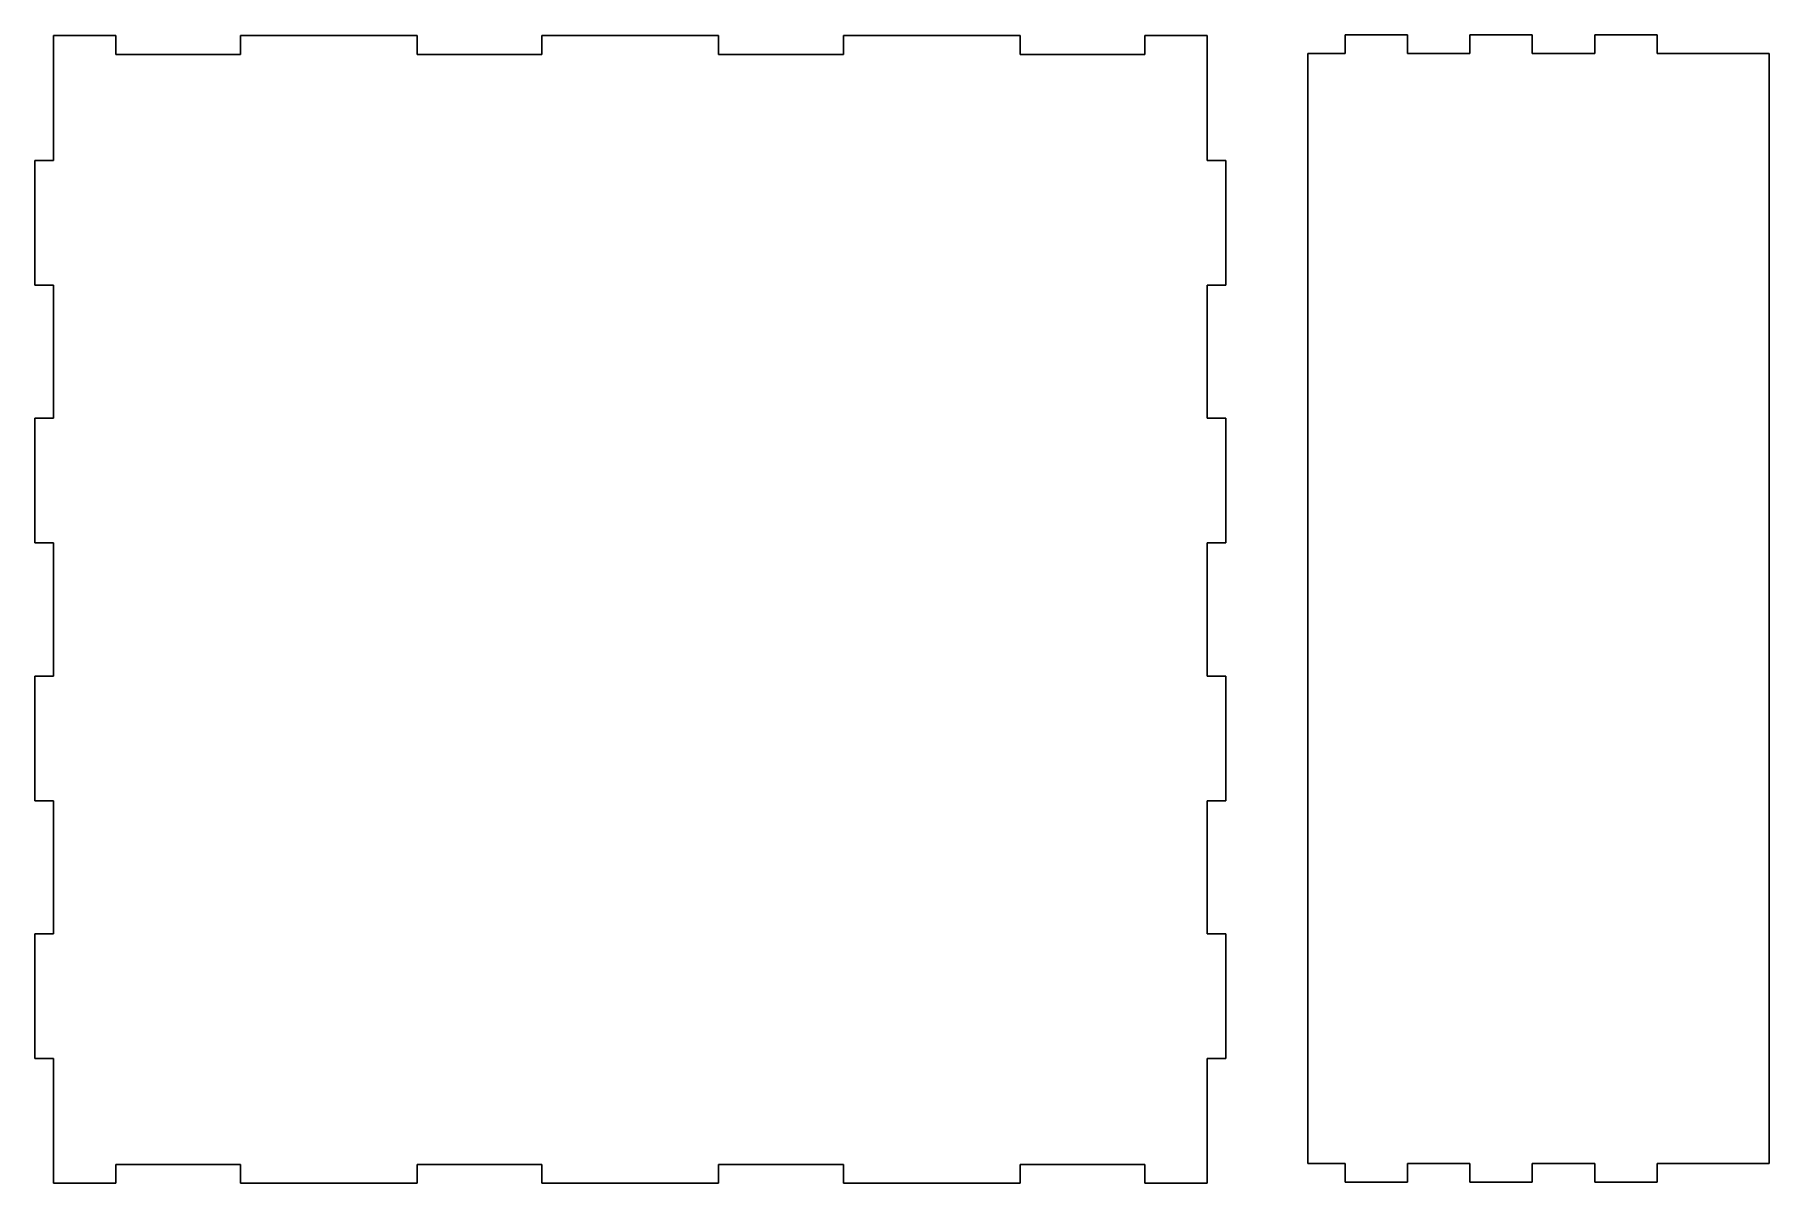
# Model space of a CAD drawing. Header units: millimetres. Extents: x 5 to 283, y 13 to 197.
import ezdxf

# ---------------------------------------------------------------- set-up
doc = ezdxf.new("R2010")
doc.units = ezdxf.units.MM

msp = doc.modelspace()

# ---------------------------------------------------------------- linework, layer by layer
at = {"color": 7, "linetype": 'Continuous'}
for p, q in [((17.8, 197.16), (7.8, 197.16)), ((7.8, 177.16), (7.8, 197.16)), ((17.8, 197.16), (17.8, 194.16)), ((66.13, 197.16), (37.8, 197.16)), ((37.8, 197.16), (37.8, 194.16)), ((66.13, 197.16), (66.13, 194.16)), ((114.47, 197.16), (86.13, 197.16)), ((86.13, 197.16), (86.13, 194.16)), ((114.47, 197.16), (114.47, 194.16)), ((162.8, 197.16), (134.47, 197.16)), ((134.47, 197.16), (134.47, 194.16)), ((162.8, 197.16), (162.8, 194.16)), ((192.8, 197.16), (182.8, 197.16)), ((182.8, 197.16), (182.8, 194.16)), ((192.8, 177.16), (192.8, 197.16)), ((214.95, 197.32), (224.95, 197.32)), ((214.95, 197.32), (214.95, 194.32)), ((224.95, 197.32), (224.95, 194.32)), ((234.95, 194.32), (234.95, 197.32)), ((244.95, 197.32), (234.95, 197.32)), ((234.95, 197.32), (234.95, 194.32)), ((234.95, 197.32), (244.95, 197.32)), ((244.95, 194.32), (244.95, 197.32)), ((244.95, 197.32), (244.95, 194.32)), ((254.95, 197.32), (264.95, 197.32)), ((254.95, 197.32), (254.95, 194.32)), ((264.95, 197.32), (264.95, 194.32)), ((17.8, 194.16), (37.8, 194.16)), ((66.13, 194.16), (86.13, 194.16)), ((114.47, 194.16), (134.47, 194.16)), ((162.8, 194.16), (182.8, 194.16)), ((208.95, 194.32), (208.95, 16.32)), ((214.95, 194.32), (208.95, 194.32)), ((234.95, 194.32), (224.95, 194.32)), ((254.95, 194.32), (244.95, 194.32)), ((282.95, 194.32), (264.95, 194.32)), ((282.95, 194.32), (282.95, 16.32)), ((4.8, 177.16), (4.8, 157.16)), ((4.8, 177.16), (4.8, 157.16)), ((4.8, 177.16), (7.8, 177.16)), ((195.8, 177.16), (192.8, 177.16)), ((195.8, 177.16), (195.8, 157.16)), ((195.8, 177.16), (195.8, 157.16)), ((4.8, 157.16), (7.8, 157.16)), ((7.8, 135.82), (7.8, 157.16)), ((195.8, 157.16), (192.8, 157.16)), ((192.8, 135.82), (192.8, 157.16)), ((4.8, 135.82), (7.8, 135.82)), ((4.8, 135.82), (4.8, 115.82)), ((4.8, 135.82), (4.8, 115.82)), ((195.8, 135.82), (192.8, 135.82)), ((195.8, 135.82), (195.8, 115.82)), ((195.8, 135.82), (195.8, 115.82)), ((4.8, 115.82), (7.8, 115.82)), ((7.8, 94.49), (7.8, 115.82)), ((195.8, 115.82), (192.8, 115.82)), ((192.8, 94.49), (192.8, 115.82)), ((4.8, 94.49), (7.8, 94.49)), ((4.8, 94.49), (4.8, 74.49)), ((4.8, 94.49), (4.8, 74.49)), ((195.8, 94.49), (192.8, 94.49)), ((195.8, 94.49), (195.8, 74.49)), ((195.8, 94.49), (195.8, 74.49)), ((4.8, 74.49), (7.8, 74.49)), ((7.8, 53.16), (7.8, 74.49)), ((195.8, 74.49), (192.8, 74.49)), ((192.8, 53.16), (192.8, 74.49)), ((4.8, 53.16), (7.8, 53.16)), ((4.8, 53.16), (4.8, 33.16)), ((4.8, 53.16), (4.8, 33.16)), ((195.8, 53.16), (192.8, 53.16)), ((195.8, 53.16), (195.8, 33.16)), ((195.8, 53.16), (195.8, 33.16)), ((4.8, 33.16), (7.8, 33.16)), ((7.8, 13.16), (7.8, 33.16)), ((195.8, 33.16), (192.8, 33.16)), ((192.8, 13.16), (192.8, 33.16)), ((17.8, 13.16), (17.8, 16.16)), ((17.8, 16.16), (37.8, 16.16)), ((37.8, 13.16), (37.8, 16.16)), ((66.13, 13.16), (66.13, 16.16)), ((66.13, 16.16), (86.13, 16.16)), ((86.13, 13.16), (86.13, 16.16)), ((114.47, 13.16), (114.47, 16.16)), ((114.47, 16.16), (134.47, 16.16)), ((134.47, 13.16), (134.47, 16.16)), ((162.8, 13.16), (162.8, 16.16)), ((162.8, 16.16), (182.8, 16.16)), ((182.8, 13.16), (182.8, 16.16)), ((214.95, 16.32), (208.95, 16.32)), ((214.95, 13.32), (214.95, 16.32)), ((234.95, 16.32), (224.95, 16.32)), ((224.95, 13.32), (224.95, 16.32)), ((234.95, 16.32), (234.95, 13.32)), ((234.95, 13.32), (234.95, 16.32)), ((244.95, 16.32), (244.95, 13.32)), ((244.95, 13.32), (244.95, 16.32)), ((254.95, 16.32), (244.95, 16.32)), ((254.95, 13.32), (254.95, 16.32)), ((282.95, 16.32), (264.95, 16.32)), ((264.95, 13.32), (264.95, 16.32)), ((17.8, 13.16), (7.8, 13.16)), ((66.13, 13.16), (37.8, 13.16)), ((114.47, 13.16), (86.13, 13.16)), ((162.8, 13.16), (134.47, 13.16)), ((192.8, 13.16), (182.8, 13.16)), ((224.95, 13.32), (214.95, 13.32)), ((244.95, 13.32), (234.95, 13.32)), ((244.95, 13.32), (234.95, 13.32)), ((264.95, 13.32), (254.95, 13.32))]:
    msp.add_line(p, q, dxfattribs=at)

doc.saveas('drawing.dxf')
